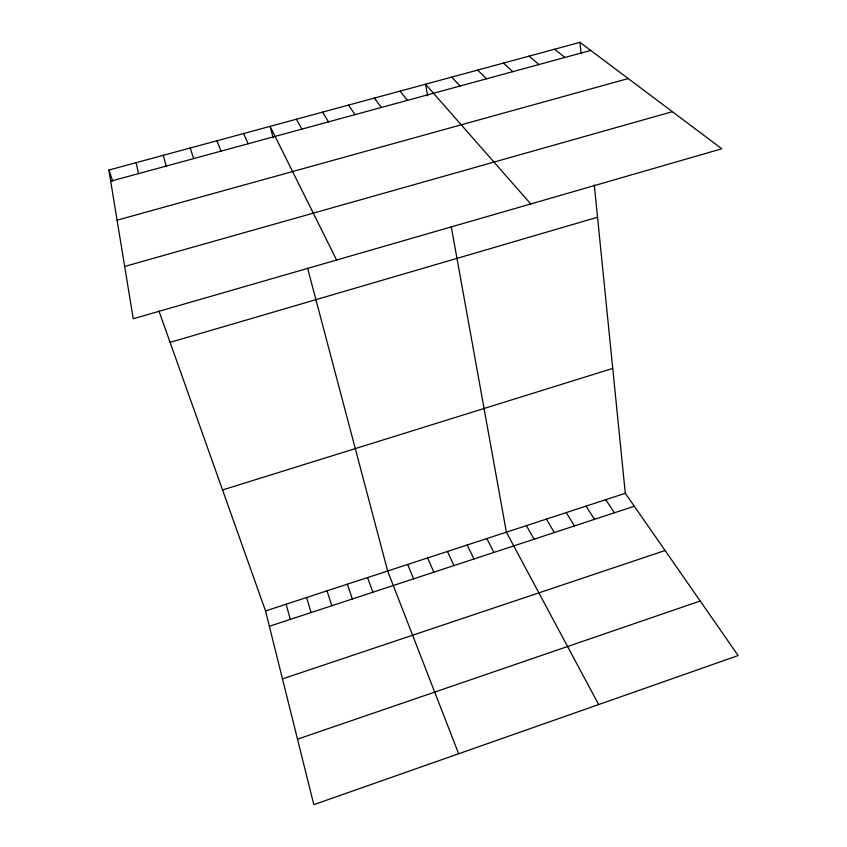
<?xml version="1.0" encoding="UTF-8"?>
<svg xmlns="http://www.w3.org/2000/svg" width="847" height="847" viewBox="0 0 847 847"><rect width="100%" height="100%" fill="white"/><g stroke="black" fill="none" stroke-linecap="round" stroke-linejoin="round"><path stroke-width="1.27" d="M297.509 739.177L700.204 601.01M282.475 678.892L665.086 550.518M269.367 626.282L634.308 506.252M265.545 610.941L625.298 493.293L738.139 655.557L313.824 804.65L265.545 610.941L158.982 311.103M222.549 489.958L612.741 368.424M170.088 342.357L597.537 217.234M124.668 266.456L672.359 111.688M117.077 220.178L628.209 78.559M108.861 170.067L579.951 42.35L721.792 148.786L133.244 318.758L108.861 170.067L112.736 180.983M110.682 181.205L590.719 50.428M554.605 49.221L564.917 57.458M529.11 56.135L538.957 64.531M503.457 63.091L512.837 71.646M477.644 70.089L486.559 78.803M451.673 77.13L460.112 86.013M530.751 203.958L425.543 84.213L427.619 95.743M400.028 91.127L407.502 100.338M374.353 98.093L381.341 107.463M348.53 105.092L355.031 114.631M605.711 499.698L614.446 512.774M586.039 506.135L594.499 519.338M322.548 112.132L328.551 121.852M566.262 512.604L574.457 525.934M546.4 519.095L554.309 532.562M526.442 525.627L534.076 539.221M296.397 119.226L301.913 129.104M598.649 704.566L506.39 532.181L451.26 226.71M486.834 538.576L493.896 552.435M336.598 260.029L270.098 126.351L273.136 137.839M467.184 545.002L473.971 558.988M447.438 551.461L453.95 565.574M243.64 133.53L248.129 143.757M427.608 557.94L433.823 572.191M407.682 564.462L413.611 578.84M458.64 753.766L387.661 571.005L307.599 268.192M217.012 140.75L220.982 151.158M367.556 577.58L372.892 592.233M347.344 584.186L352.384 598.977M190.226 148.013L193.667 158.59M327.037 590.825L331.78 605.753M306.635 597.506L311.082 612.561M286.138 604.207L290.277 619.411M163.27 155.319L166.181 166.086M136.145 162.666L138.516 173.624M579.951 42.35L581.116 53.912M594.287 184.911L625.298 493.293"/></g></svg>
